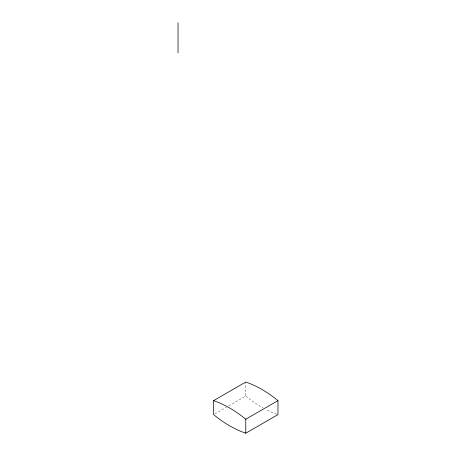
<?xml version="1.0" encoding="UTF-8"?>
<svg xmlns="http://www.w3.org/2000/svg" width="456" height="456" viewBox="0 0 456 456"><rect width="100%" height="100%" fill="white"/><g stroke="black" fill="none" stroke-linecap="round" stroke-linejoin="round"><path stroke-width="0.34" stroke-dasharray="2.28 1.71" d="M214.793 413.911L226.336 407.248M228.764 405.846L245.773 396.025L245.773 382.744M276.729 414.162L274.25 413.261A111.919 64.621 60 0 1 266.013 409.505M245.773 396.025L249.489 398.966A111.919 64.621 60 0 0 263.055 407.915"/><path stroke-width="0.68" d="M213.579 400.63L245.773 382.042L249.386 383.353A112.871 65.168 60 0 1 274.352 397.769L277.966 400.63L277.966 414.612L245.773 433.2L242.056 431.849A111.919 64.621 60 0 1 217.295 417.553L213.579 414.612L213.579 400.63L217.193 401.941A112.871 65.168 60 0 1 242.165 416.356L245.773 419.218L245.773 433.2M245.773 419.218L277.966 400.63M178.034 22.8L178.034 52.936"/></g></svg>
